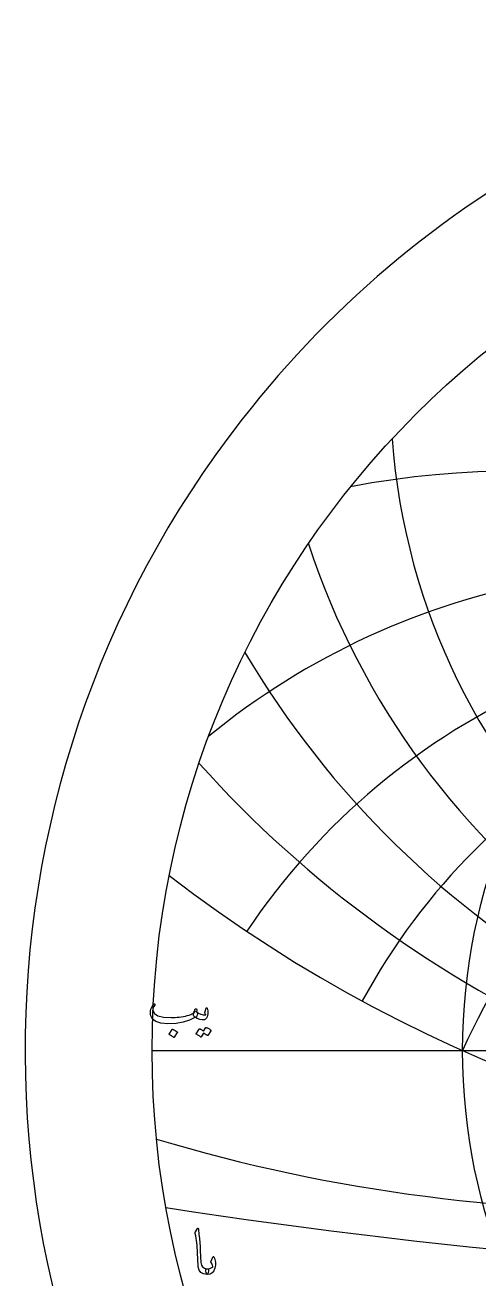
# Model space of a CAD drawing. Header units: millimetres. Extents: x -68 to 68, y -68 to 70.
# Drawn here: x -68.5 to -38.2, y -15.3 to 68.4 of the extents above; entities that cross this region are included whole.
import ezdxf

# ---------------------------------------------------------------- set-up
doc = ezdxf.new("R2010")
doc.units = ezdxf.units.MM
for name, color, linetype in [('CUT_OUTER', 1, 'Continuous'), ('ENGRAVE', 7, 'Continuous'), ('ENGRAVE_FINE', 8, 'Continuous'), ('TEXT', 5, 'Continuous')]:
    doc.layers.add(name, color=color, linetype=linetype)

msp = doc.modelspace()

# ---------------------------------------------------------------- linework, layer by layer
at = {"layer": 'CUT_OUTER'}
for centre, radius, start, end in [((-0.0002, -0.0002), 68.4749, 142.031029, 87.802838), ((-0.0008, 0.001), 68.4737, 92.196314, 142.03149)]:
    msp.add_arc(centre, radius, start, end, dxfattribs=at)
at = {"layer": 'ENGRAVE'}
msp.add_lwpolyline([(-60, 0), (60, 0)], dxfattribs=at)
for radius in [60, 39.2754]:
    msp.add_circle((0, 0), radius, dxfattribs=at)
for centre, radius, start, end in [((0, 44.107), 44.107, 184.286953, 355.713047), ((0, 50.1287), 52.1871, 198.225367, 341.774633), ((0, 58.3746), 62.5026, 210.596579, 329.403421), ((0, -17.4865), 42.9922, 24, 156), ((0, -17.4865), 42.9922, 24, 156), ((0, 70.1785), 76.3991, 221.90416, 318.09584), ((0, 88.2139), 96.5621, 232.445767, 307.554233), ((-27.3443, 102.0502), 112.7143, 253.31406, 271.993096)]:
    msp.add_arc(centre, radius, start, end, dxfattribs=at)
at = {"layer": 'ENGRAVE_FINE'}
for centre, radius, start, end in [((-36.0748, -17.4865), 56.1224, 11.320967, 100.963041), ((-36.0748, -17.4865), 56.1224, 11.320967, 100.963041), ((-24.8216, -17.4865), 49.6432, 13.992665, 129.228654), ((-24.8216, -17.4865), 49.6432, 13.992665, 129.228654), ((-15.6479, -17.4865), 45.7514, 16.930802, 146.227383), ((-15.6479, -17.4865), 45.7514, 16.930802, 146.227383), ((-7.5807, -17.4865), 43.6555, 20.225434, 151.570262), ((-7.5807, -17.4865), 43.6555, 20.225434, 151.570262), ((0, 367.1711), 382.2475, 261.109199, 278.890801)]:
    msp.add_arc(centre, radius, start, end, dxfattribs=at)
at = {"layer": 'TEXT'}
for points in [[(-57.045, 2.584), (-57.0409, 2.5819), (-57.037, 2.5797), (-57.0334, 2.5776), (-57.0301, 2.5755), (-57.0268, 2.5731), (-57.0232, 2.5701), (-57.0193, 2.5667), (-57.0152, 2.5627), (-56.9808, 2.5222), (-56.9673, 2.4648), (-56.9745, 2.3902), (-57.0024, 2.2987), (-57.0282, 2.2431), (-57.0546, 2.2082), (-57.0814, 2.1941), (-57.1089, 2.2008), (-57.1227, 2.2074), (-57.1344, 2.2103), (-57.144, 2.2095), (-57.1514, 2.205), (-57.5006, 2.0139), (-57.9179, 1.8793), (-58.4033, 1.801), (-58.9569, 1.7792), (-59.4045, 1.8175), (-59.7425, 1.9197), (-59.9708, 2.0858), (-60.0895, 2.3157), (-60.1079, 2.4243), (-60.1119, 2.5329), (-60.1015, 2.6415), (-60.0767, 2.7501), (-60.0429, 2.8461), (-60.0011, 2.9342), (-59.9514, 3.0143), (-59.8936, 3.0864), (-59.8827, 3.0955), (-59.8713, 3.1013), (-59.8593, 3.104), (-59.8468, 3.1035), (-59.8351, 3.0984), (-59.8255, 3.0918), (-59.8181, 3.0835), (-59.8127, 3.0737), (-59.8103, 3.0641), (-59.8117, 3.0524), (-59.8167, 3.0385), (-59.8255, 3.0226), (-59.8872, 2.9321), (-59.9277, 2.8437), (-59.9469, 2.7575), (-59.9447, 2.6734), (-59.8436, 2.4626), (-59.6083, 2.3115), (-59.239, 2.2199), (-58.7354, 2.188), (-58.5972, 2.1901), (-58.4592, 2.1965), (-58.3215, 2.2071), (-58.184, 2.2221), (-58.0476, 2.2412), (-57.9131, 2.2646), (-57.7804, 2.2923), (-57.6496, 2.3242), (-57.5227, 2.3604), (-57.4186, 2.3966), (-57.3375, 2.4328), (-57.2792, 2.469), (-57.2567, 2.4882), (-57.2361, 2.5116), (-57.2173, 2.5393), (-57.2004, 2.5712), (-57.1846, 2.6069), (-57.169, 2.6457), (-57.1537, 2.6878), (-57.1387, 2.733), (-57.1328, 2.7469), (-57.1238, 2.7586), (-57.1115, 2.7681), (-57.0961, 2.7756), (-57.0796, 2.7796), (-57.0641, 2.7788), (-57.0498, 2.7732), (-57.0365, 2.7628), (-57.0258, 2.7485), (-57.0194, 2.7309), (-57.0173, 2.7101), (-57.0194, 2.6862)], [(-57.1727, 2.2433), (-57.219, 2.2873), (-57.243, 2.3423), (-57.2446, 2.4086), (-57.2238, 2.4861), (-57.1788, 2.5555), (-57.1376, 2.5978), (-57.1001, 2.613), (-57.0663, 2.601), (-56.9066, 2.4954), (-56.7469, 2.4211), (-56.5872, 2.3783), (-56.4276, 2.3668), (-56.422, 2.3679), (-56.418, 2.3711), (-56.4156, 2.3764), (-56.4148, 2.3839), (-56.4188, 2.398), (-56.4308, 2.419), (-56.4507, 2.4469), (-56.4787, 2.4818), (-56.484, 2.4924), (-56.4872, 2.5031), (-56.4882, 2.5137), (-56.4872, 2.5244), (-56.385, 2.8182), (-56.3802, 2.8294), (-56.3743, 2.8373), (-56.3674, 2.8421), (-56.3594, 2.8437), (-56.3515, 2.8424), (-56.3445, 2.8384), (-56.3387, 2.8318), (-56.3339, 2.8224), (-56.302, 2.7269), (-56.2828, 2.6319), (-56.2764, 2.5374), (-56.2828, 2.4435), (-56.3036, 2.3266), (-56.3318, 2.2316), (-56.3674, 2.1584), (-56.4105, 2.1071), (-56.4433, 2.0789), (-56.4733, 2.0581), (-56.5008, 2.0448), (-56.5255, 2.039), (-56.6681, 2.0358), (-56.8236, 2.0688), (-56.9918, 2.138), (-57.1727, 2.2433)], [(-58.6588, 1.4002), (-58.6535, 1.4056), (-58.646, 1.4088), (-58.6364, 1.4098), (-58.6247, 1.4088), (-58.542, 1.3752), (-58.464, 1.3342), (-58.3908, 1.2858), (-58.3224, 1.2299), (-58.3158, 1.2214), (-58.3128, 1.2129), (-58.3136, 1.2044), (-58.3181, 1.1959), (-58.5183, 0.8722), (-58.5257, 0.8645), (-58.5353, 0.8627), (-58.547, 0.8667), (-58.5609, 0.8765), (-58.5728, 0.885), (-58.5917, 0.8978), (-58.6175, 0.9148), (-58.6503, 0.9361), (-58.6905, 0.9617), (-58.7386, 0.9915), (-58.7948, 1.0255), (-58.8589, 1.0639), (-58.8674, 1.0702), (-58.8717, 1.0766), (-58.8717, 1.083), (-58.8674, 1.0894)], [(-56.4148, 1.5195), (-56.4095, 1.5248), (-56.402, 1.528), (-56.3924, 1.5291), (-56.3807, 1.528), (-56.3388, 1.5123), (-56.2982, 1.495), (-56.259, 1.4761), (-56.2211, 1.4556), (-56.1842, 1.4332), (-56.1481, 1.4088), (-56.1129, 1.3821), (-56.0784, 1.3534), (-56.0718, 1.3446), (-56.0688, 1.3353), (-56.0696, 1.3255), (-56.0741, 1.3151), (-56.2785, 0.9915), (-56.2841, 0.9872), (-56.2924, 0.9872), (-56.3033, 0.9915), (-56.3169, 1), (-56.3262, 1.0078), (-56.3413, 1.0186), (-56.3624, 1.0323), (-56.3892, 1.049), (-56.4222, 1.0688), (-56.4616, 1.0921), (-56.5074, 1.1188), (-56.5596, 1.149), (-56.7214, 0.8978), (-56.7288, 0.8901), (-56.7384, 0.8882), (-56.7501, 0.8922), (-56.764, 0.9021), (-56.7759, 0.9106), (-56.7948, 0.9233), (-56.8206, 0.9404), (-56.8534, 0.9617), (-56.8936, 0.9872), (-56.9417, 1.017), (-56.9979, 1.0511), (-57.062, 1.0894), (-57.0687, 1.0958), (-57.0716, 1.1022), (-57.0708, 1.1086), (-57.0663, 1.115), (-56.8576, 1.4258), (-56.8523, 1.4311), (-56.8449, 1.4343), (-56.8353, 1.4354), (-56.8236, 1.4343), (-56.7879, 1.4227), (-56.7533, 1.4093), (-56.7198, 1.394), (-56.6873, 1.3768), (-56.6559, 1.3581), (-56.6256, 1.338), (-56.5963, 1.3165), (-56.5681, 1.2938)], [(-56.9677, -11.888), (-56.9595, -11.8752), (-56.9517, -11.8667), (-56.9445, -11.8624), (-56.9379, -11.8624), (-56.9278, -11.868), (-56.9187, -11.8848), (-56.9108, -11.9127), (-56.9038, -11.9518), (-56.8687, -12.2698), (-56.84, -12.5639), (-56.8176, -12.834), (-56.8016, -13.0802), (-56.7914, -13.2907), (-56.7819, -13.4794), (-56.7733, -13.6463), (-56.7654, -13.7913), (-56.7587, -13.9145), (-56.7532, -14.0159), (-56.7491, -14.0955), (-56.7463, -14.1532), (-56.7085, -14.3262), (-56.6249, -14.4534), (-56.4956, -14.5349), (-56.3205, -14.5705), (-56.2718, -14.5833), (-56.2406, -14.6131), (-56.2271, -14.66), (-56.2311, -14.7238), (-56.251, -14.8244), (-56.2726, -14.8963), (-56.2957, -14.9394), (-56.3205, -14.9538), (-56.5669, -14.9213), (-56.7484, -14.8239), (-56.865, -14.6615), (-56.9166, -14.4343), (-56.9247, -14.3256), (-56.932, -14.2166), (-56.9386, -14.1073), (-56.9443, -13.9978), (-56.9495, -13.888), (-56.9544, -13.778), (-56.9591, -13.6677), (-56.9634, -13.5571), (-56.9714, -13.3462), (-56.9826, -13.1563), (-56.997, -12.9875), (-57.0145, -12.8396), (-57.0353, -12.6976), (-57.0593, -12.5464), (-57.0864, -12.3857), (-57.1167, -12.2158), (-57.1207, -12.1852), (-57.1199, -12.1573), (-57.1143, -12.132), (-57.104, -12.1094)], [(-56.065, -14.0553), (-55.9458, -13.7913), (-55.9282, -13.7623), (-55.9096, -13.7519), (-55.8899, -13.7602), (-55.8691, -13.787), (-55.8308, -13.8676), (-55.801, -13.9515), (-55.7797, -14.0389), (-55.7669, -14.1298), (-55.7629, -14.2247), (-55.768, -14.3241), (-55.7821, -14.428), (-55.8053, -14.5365), (-55.8758, -14.719), (-55.9852, -14.8494), (-56.1334, -14.9277), (-56.3205, -14.9538), (-56.342, -14.9402), (-56.3641, -14.8995), (-56.3867, -14.8316), (-56.4099, -14.7366), (-56.4165, -14.6858), (-56.4152, -14.644), (-56.4059, -14.6112), (-56.3886, -14.5876), (-56.3748, -14.5785), (-56.3588, -14.5727), (-56.3407, -14.57), (-56.3205, -14.5705), (-56.2026, -14.5668), (-56.1001, -14.5429), (-56.0131, -14.4987), (-55.9415, -14.4343), (-55.9383, -14.4292), (-55.9373, -14.4226), (-55.9383, -14.4143), (-55.9415, -14.4045), (-55.9583, -14.3443), (-55.983, -14.2831), (-56.0158, -14.2208), (-56.0565, -14.1575), (-56.0698, -14.1335), (-56.0756, -14.1085), (-56.074, -14.0825), (-56.065, -14.0553)]]:
    msp.add_lwpolyline(points, close=True, dxfattribs=at)

doc.saveas('drawing.dxf')
